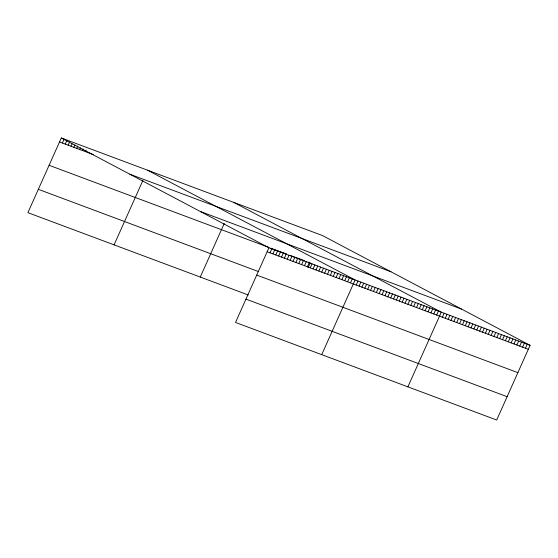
<?xml version="1.0" encoding="UTF-8"?>
<svg xmlns="http://www.w3.org/2000/svg" width="558" height="558" viewBox="0 0 558 558"><rect width="100%" height="100%" fill="white"/><g stroke="black" fill="none" stroke-linecap="round" stroke-linejoin="round"><path stroke-width="0.84" d="M61.31 137.979L268.928 247.773L235.525 322.454L496.69 420.021L530.1 345.332L322.475 235.546L61.31 137.979L27.9 212.668L248.254 294.98M62.405 143.029L64.184 139.054M65.279 144.103L67.058 140.128M68.146 145.171L69.569 141.99M71.019 146.245L72.087 143.859M73.893 147.319L74.96 144.934M76.767 148.393L77.834 146.008M79.641 149.467L80.352 147.877M82.514 150.541L83.226 148.951M85.388 151.616L86.099 150.025M114.083 244.864L142.932 180.374M200.273 277.061L224.246 223.458M270.023 252.823L271.802 248.847M272.897 253.89L274.675 249.914M275.771 254.964L277.549 250.988M278.644 256.038L280.423 252.063M281.518 257.112L283.297 253.137M284.392 258.187L286.17 254.211M287.265 259.261L289.044 255.285M290.132 260.335L291.911 256.359M293.006 261.402L294.784 257.426M295.88 262.476L297.658 258.5M298.753 263.55L300.532 259.575M301.627 264.625L303.406 260.649M304.501 265.699L306.279 261.723M307.374 266.773L309.153 262.797M308.114 267.659L310.262 262.853L308.114 262.051M310.248 267.847L312.027 263.871M313.115 268.921L314.893 264.938M315.988 269.988L317.767 266.013M318.862 271.062L320.641 267.087M321.736 272.137L323.514 268.161M324.61 273.211L326.388 269.235M327.483 274.285L329.262 270.309M330.357 275.359L332.136 271.383M333.231 276.433L335.009 272.457M336.097 277.5L337.876 273.525M338.971 278.575L340.75 274.599M341.845 279.649L343.623 275.673M344.718 280.723L346.497 276.747M347.592 281.797L349.371 277.821M350.466 282.871L352.244 278.895M321.708 354.651L355.118 279.97L147.493 170.176M356.213 285.012L357.992 281.037M359.087 286.087L360.866 282.111M361.954 287.161L363.732 283.185M364.827 288.235L366.606 284.259M367.701 289.309L369.48 285.333M370.575 290.383L372.353 286.407M373.448 291.457L375.227 287.482M376.322 292.531L378.101 288.556M379.196 293.599L380.975 289.623M382.07 294.673L383.848 290.697M384.936 295.747L386.715 291.771M387.81 296.821L389.589 292.845M390.684 297.895L392.462 293.92M393.557 298.969L395.336 294.994M396.431 300.044L398.21 296.068M399.305 301.111L401.083 297.135M402.179 302.185L403.957 298.209M405.052 303.259L406.831 299.283M407.919 304.333L409.698 300.357M410.793 305.407L412.571 301.432M413.666 306.481L415.445 302.506M416.54 307.556L418.319 303.58M419.414 308.63L421.192 304.647M422.287 309.697L424.066 305.721M425.161 310.771L426.94 306.795M428.035 311.845L429.813 307.87M430.909 312.919L432.687 308.944M433.775 313.994L435.554 310.018M436.649 315.068L438.428 311.092M407.891 386.847L441.301 312.166L233.683 202.373M442.389 317.209L444.168 313.233M445.256 318.276L447.035 314.3M448.116 319.35L449.894 315.375M450.983 320.418L452.761 316.442M453.849 321.492L455.628 317.516M456.709 322.559L458.488 318.583M459.576 323.626L461.354 319.65M462.442 324.7L464.221 320.724M465.302 325.767L467.081 321.792M468.169 326.842L469.948 322.866M471.036 327.909L472.814 323.933M473.895 328.983L475.674 325.007M476.762 330.05L478.541 326.074M479.629 331.117L481.408 327.141M482.489 332.191L484.267 328.216M485.355 333.259L487.134 329.283M488.222 334.333L490.001 330.357M491.082 335.4L492.86 331.424M493.949 336.467L495.727 332.491M496.815 337.541L498.594 333.565M499.675 338.608L501.454 334.633M502.542 339.683L504.32 335.707M505.409 340.75L507.187 336.774M508.268 341.817L510.047 337.841M511.135 342.891L512.914 338.915M514.002 343.958L515.78 339.982M516.861 345.032L518.64 341.057M519.728 346.099L521.507 342.124M522.595 347.174L524.374 343.198M525.455 348.241L527.233 344.265M59.532 141.955L93.284 154.566M129.826 174.208L390.991 271.774M200.413 211.538L461.585 309.104M49.09 165.287L268.726 247.34M270.874 248.143L273.022 248.945M273.741 249.21L275.889 250.012M276.608 250.277L278.756 251.086M279.467 251.351L286.631 254.023M290.209 255.362L292.357 256.164M293.076 256.436L295.224 257.238M295.942 257.503L298.091 258.305M298.802 258.57L300.95 259.372M301.669 259.644L304.535 260.712M268.928 247.773L530.1 345.332M267.149 251.749L528.321 349.308M38.335 189.329L258.689 271.648M256.715 275.08L517.887 372.646M245.959 299.123L507.131 396.689"/></g></svg>
